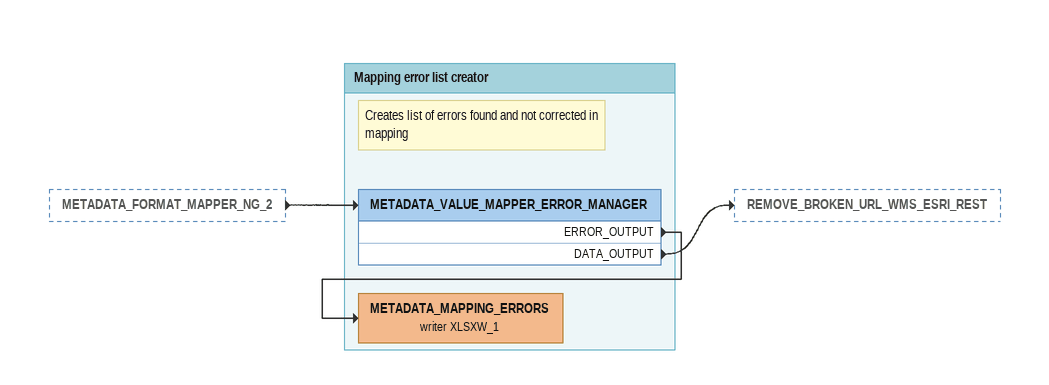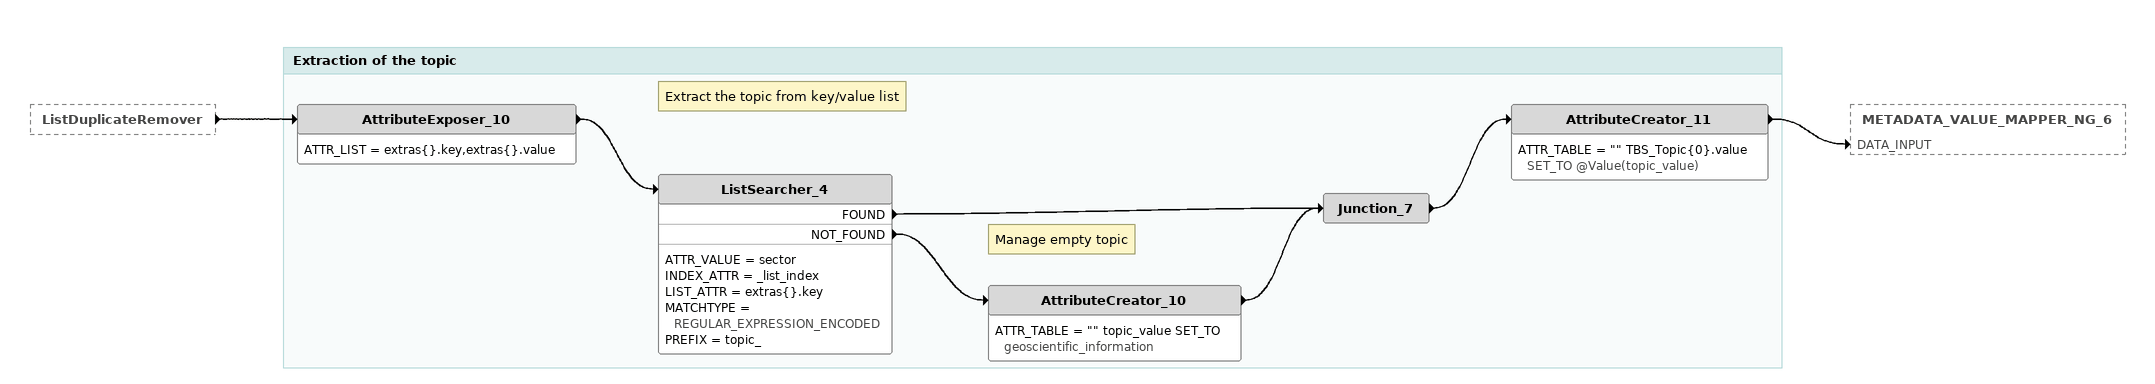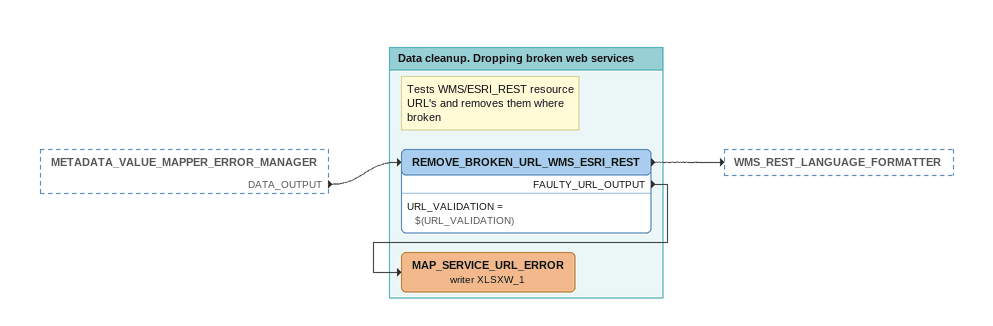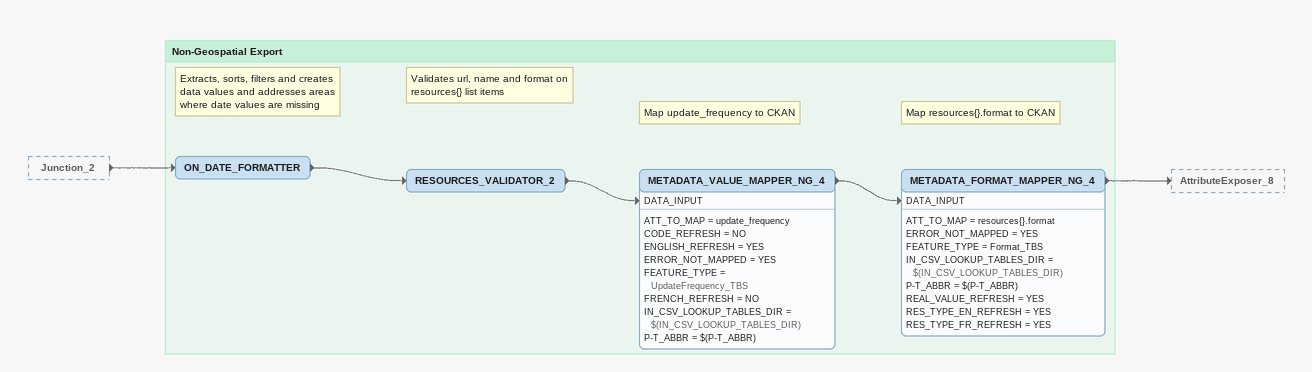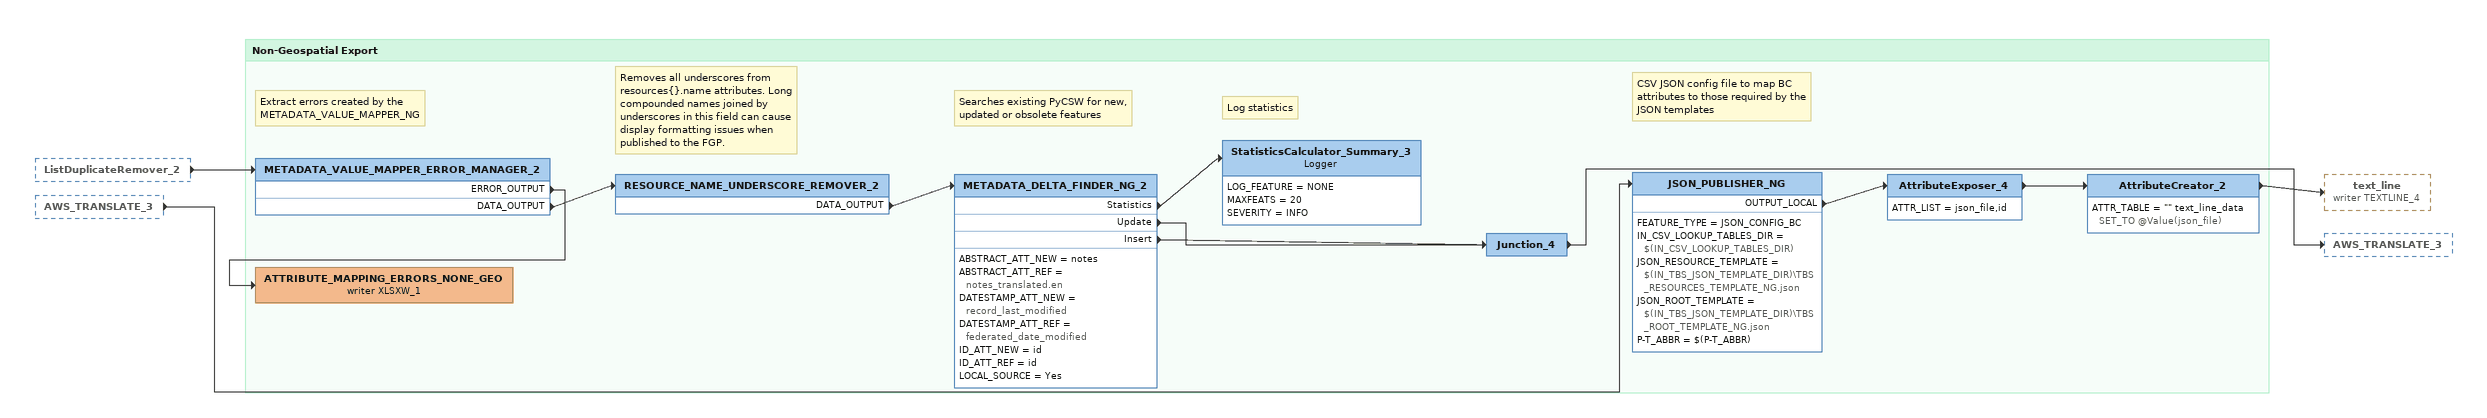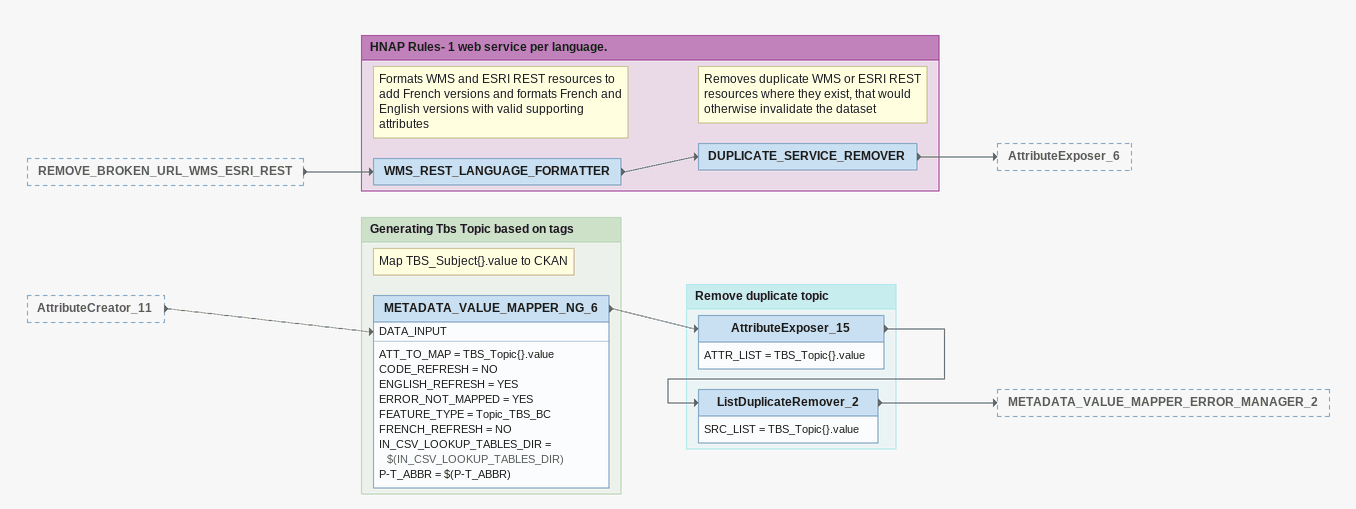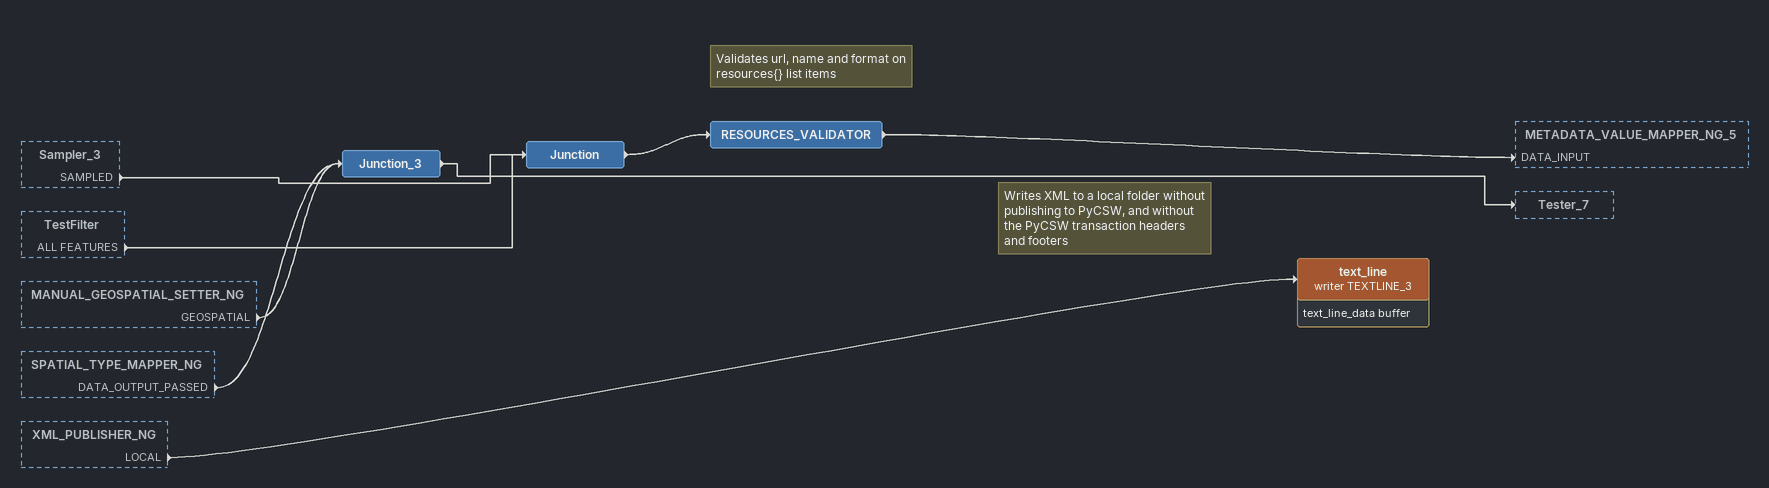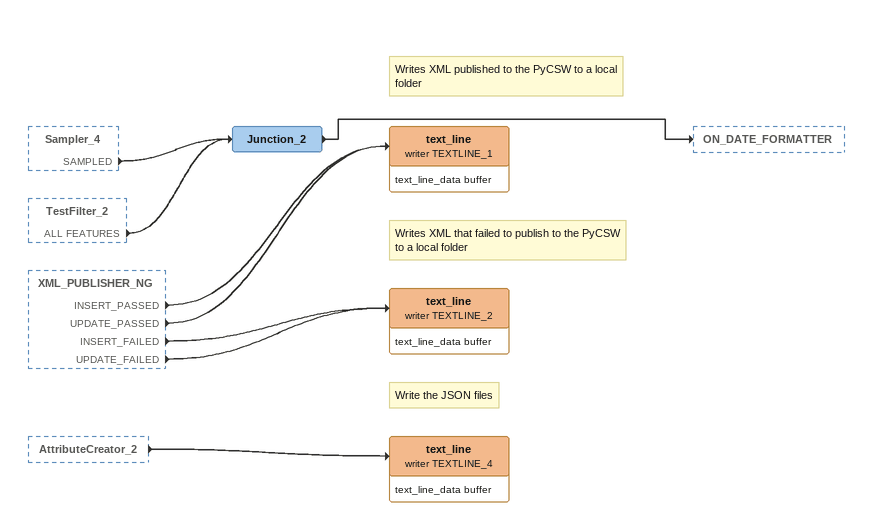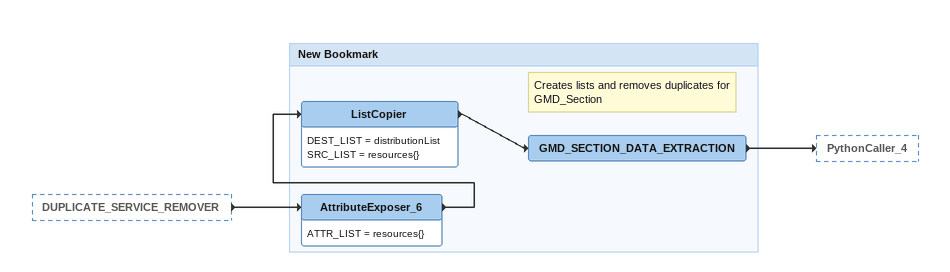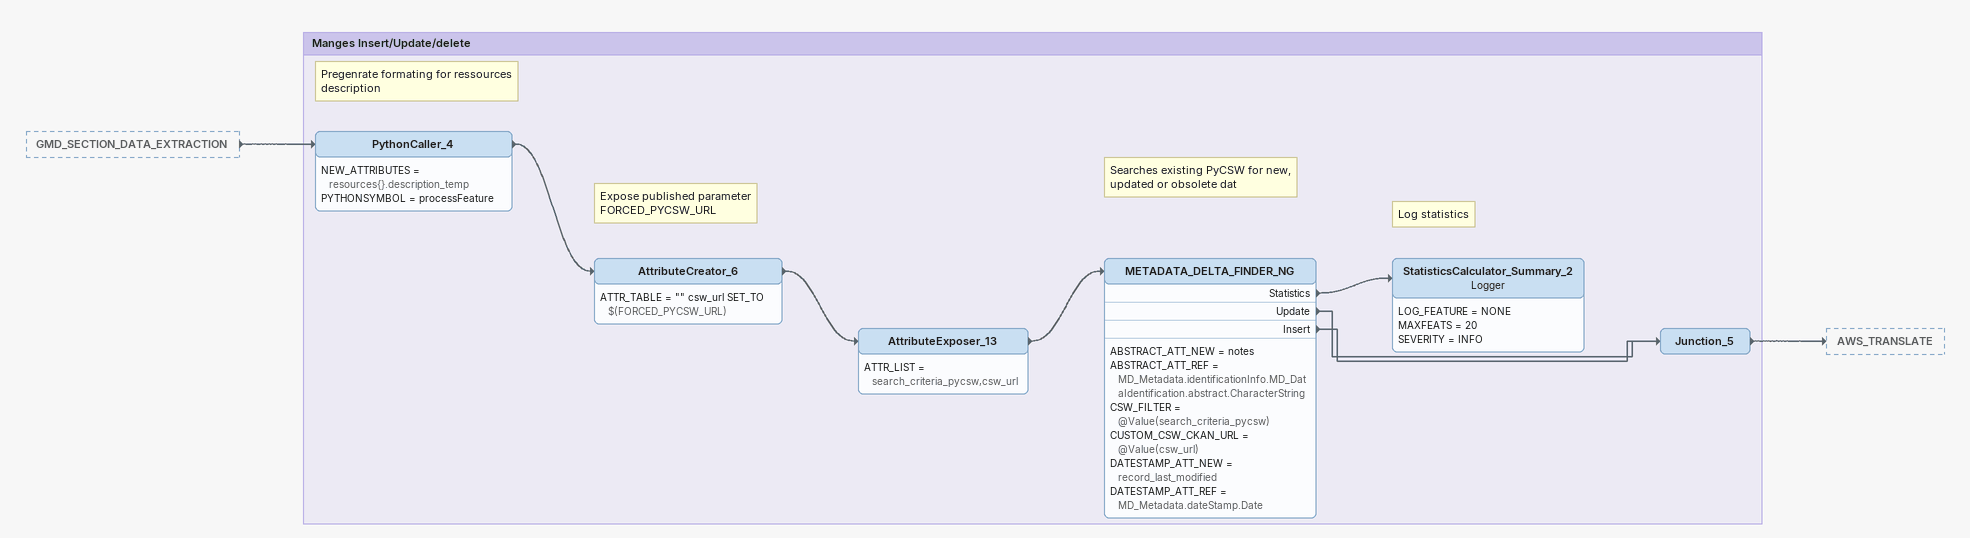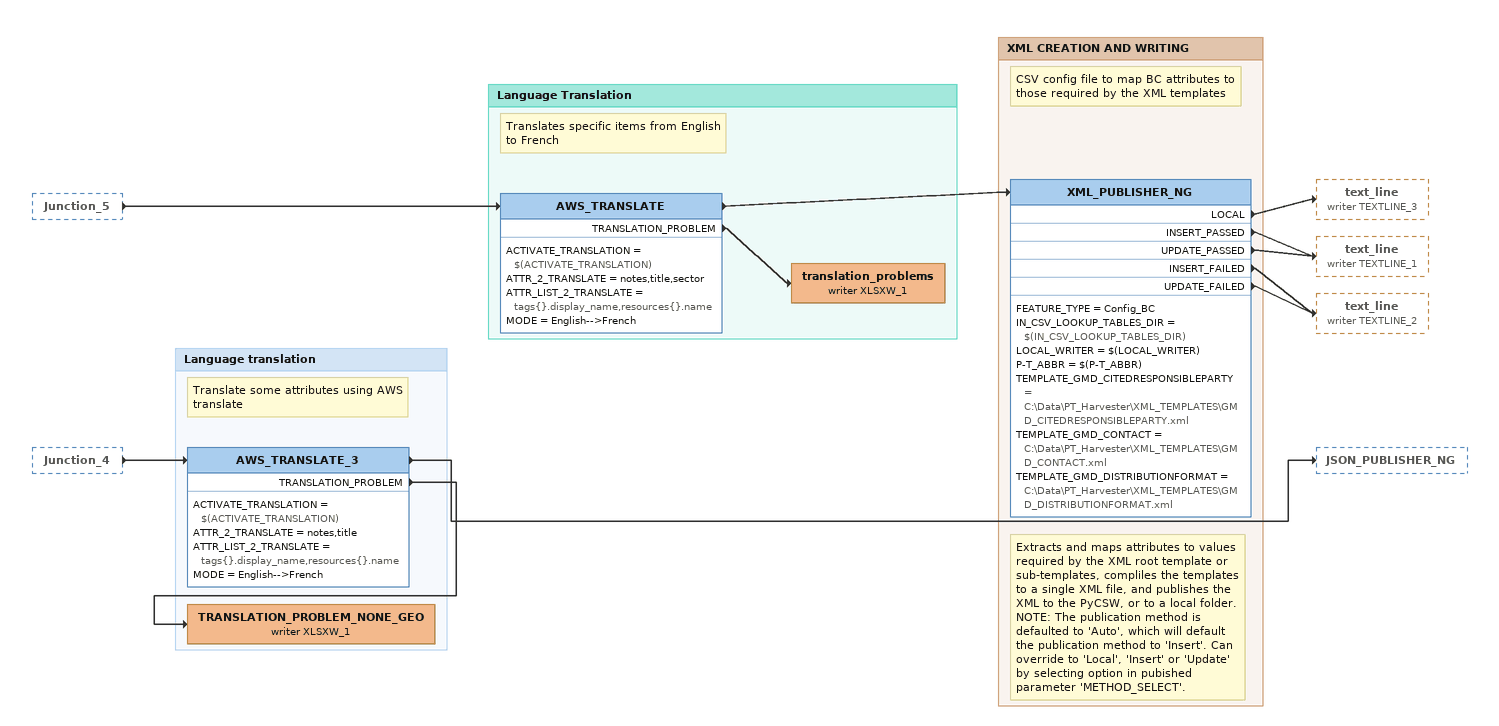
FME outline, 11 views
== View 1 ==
METADATA_FORMAT_MAPPER_NG_2 [outside]
    -> METADATA_VALUE_MAPPER_ERROR_MANAGER

Bookmark: Mapping error list creator
Note: Creates list of errors found and not corrected in mapping
METADATA_VALUE_MAPPER_ERROR_MANAGER
    ERROR_OUTPUT -> METADATA_MAPPING_ERRORS (writer XLSXW_1)
    DATA_OUTPUT -> REMOVE_BROKEN_URL_WMS_ESRI_REST
METADATA_MAPPING_ERRORS (writer XLSXW_1)

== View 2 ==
ListDuplicateRemover [outside]
    -> AttributeExposer_10

Bookmark: Extraction of the topic
AttributeExposer_10
    ATTR_LIST = extras{}.key,extras{}.value
    -> ListSearcher_4
Note: Extract the topic from key/value list
ListSearcher_4
    ATTR_VALUE = sector
    INDEX_ATTR = _list_index
    LIST_ATTR = extras{}.key
    MATCHTYPE = REGULAR_EXPRESSION_ENCODED
    PREFIX = topic_
    FOUND -> Junction_7
    NOT_FOUND -> AttributeCreator_10
Note: Manage empty topic
AttributeCreator_10
    ATTR_TABLE = "" topic_value SET_TO geoscientific_information
    -> Junction_7
Junction_7
    -> AttributeCreator_11
AttributeCreator_11
    ATTR_TABLE = "" TBS_Topic{0}.value SET_TO @Value(topic_value)
    -> METADATA_VALUE_MAPPER_NG_6 [DATA_INPUT]

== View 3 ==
METADATA_VALUE_MAPPER_ERROR_MANAGER [outside]
    DATA_OUTPUT -> REMOVE_BROKEN_URL_WMS_ESRI_REST

Bookmark: Data cleanup. Dropping broken web services
Note: Tests WMS/ESRI_REST resource URL's and removes them where broken
REMOVE_BROKEN_URL_WMS_ESRI_REST
    URL_VALIDATION = $(URL_VALIDATION)
    -> WMS_REST_LANGUAGE_FORMATTER
    FAULTY_URL_OUTPUT -> MAP_SERVICE_URL_ERROR (writer XLSXW_1)
MAP_SERVICE_URL_ERROR (writer XLSXW_1)

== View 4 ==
Junction_2 [outside]
    -> ON_DATE_FORMATTER

Bookmark: Non-Geospatial Export
Note: Extracts, sorts, filters and creates data values and addresses areas where date values are missing
ON_DATE_FORMATTER
    -> RESOURCES_VALIDATOR_2
Note: Validates url, name and format on resources{} list items
RESOURCES_VALIDATOR_2
    -> METADATA_VALUE_MAPPER_NG_4 [DATA_INPUT]
Note: Map update_frequency to CKAN
METADATA_VALUE_MAPPER_NG_4
    ATT_TO_MAP = update_frequency
    CODE_REFRESH = NO
    ENGLISH_REFRESH = YES
    ERROR_NOT_MAPPED = YES
    FEATURE_TYPE = UpdateFrequency_TBS
    FRENCH_REFRESH = NO
    IN_CSV_LOOKUP_TABLES_DIR = $(IN_CSV_LOOKUP_TABLES_DIR)
    P-T_ABBR = $(P-T_ABBR)
    -> METADATA_FORMAT_MAPPER_NG_4 [DATA_INPUT]
Note: Map resources{}.format to CKAN
METADATA_FORMAT_MAPPER_NG_4
    ATT_TO_MAP = resources{}.format
    ERROR_NOT_MAPPED = YES
    FEATURE_TYPE = Format_TBS
    IN_CSV_LOOKUP_TABLES_DIR = $(IN_CSV_LOOKUP_TABLES_DIR)
    P-T_ABBR = $(P-T_ABBR)
    REAL_VALUE_REFRESH = YES
    RES_TYPE_EN_REFRESH = YES
    RES_TYPE_FR_REFRESH = YES
    -> AttributeExposer_8

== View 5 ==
ListDuplicateRemover_2 [outside]
    -> METADATA_VALUE_MAPPER_ERROR_MANAGER_2
AWS_TRANSLATE_3 [outside]
    -> JSON_PUBLISHER_NG

Bookmark: Non-Geospatial Export
Note: Extract errors created by the METADATA_VALUE_MAPPER_NG
METADATA_VALUE_MAPPER_ERROR_MANAGER_2
    ERROR_OUTPUT -> ATTRIBUTE_MAPPING_ERRORS_NONE_GEO (writer XLSXW_1)
    DATA_OUTPUT -> RESOURCE_NAME_UNDERSCORE_REMOVER_2
Note: Removes all underscores from resources{}.name attributes. Long compounded names joined by underscores in this field can cause display formatting issues when published to the FGP.
RESOURCE_NAME_UNDERSCORE_REMOVER_2
    DATA_OUTPUT -> METADATA_DELTA_FINDER_NG_2
Note: Searches existing PyCSW for new, updated or obsolete features
METADATA_DELTA_FINDER_NG_2
    ABSTRACT_ATT_NEW = notes
    ABSTRACT_ATT_REF = notes_translated.en
    DATESTAMP_ATT_NEW = record_last_modified
    DATESTAMP_ATT_REF = federated_date_modified
    ID_ATT_NEW = id
    ID_ATT_REF = id
    LOCAL_SOURCE = Yes
    Statistics -> StatisticsCalculator_Summary_3
    Update -> Junction_4
    Insert -> Junction_4
Note: Log statistics
StatisticsCalculator_Summary_3: Logger
    LOG_FEATURE = NONE
    MAXFEATS = 20
    SEVERITY = INFO
Junction_4
    -> AWS_TRANSLATE_3
Note: CSV JSON config file to map BC attributes to those required by the JSON templates
JSON_PUBLISHER_NG
    FEATURE_TYPE = JSON_CONFIG_BC
    IN_CSV_LOOKUP_TABLES_DIR = $(IN_CSV_LOOKUP_TABLES_DIR)
    JSON_RESOURCE_TEMPLATE = $(IN_TBS_JSON_TEMPLATE_DIR)\TBS_RESOURCES_TEMPLATE_NG.json
    JSON_ROOT_TEMPLATE = $(IN_TBS_JSON_TEMPLATE_DIR)\TBS_ROOT_TEMPLATE_NG.json
    P-T_ABBR = $(P-T_ABBR)
    OUTPUT_LOCAL -> AttributeExposer_4
AttributeExposer_4
    ATTR_LIST = json_file,id
    -> AttributeCreator_2
AttributeCreator_2
    ATTR_TABLE = "" text_line_data SET_TO @Value(json_file)
    -> text_line (writer TEXTLINE_4)
ATTRIBUTE_MAPPING_ERRORS_NONE_GEO (writer XLSXW_1)

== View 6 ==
REMOVE_BROKEN_URL_WMS_ESRI_REST [outside]
    -> WMS_REST_LANGUAGE_FORMATTER
AttributeCreator_11 [outside]
    -> METADATA_VALUE_MAPPER_NG_6 [DATA_INPUT]

Bookmark: HNAP Rules- 1 web service per language.
Note: Formats WMS and ESRI REST resources to add French versions and formats French and English versions with valid supporting attributes
WMS_REST_LANGUAGE_FORMATTER
    -> DUPLICATE_SERVICE_REMOVER
Note: Removes duplicate WMS or ESRI REST resources where they exist, that would otherwise invalidate the dataset
DUPLICATE_SERVICE_REMOVER
    -> AttributeExposer_6

Bookmark: Generating Tbs Topic based on tags
Note: Map TBS_Subject{}.value to CKAN
METADATA_VALUE_MAPPER_NG_6
    ATT_TO_MAP = TBS_Topic{}.value
    CODE_REFRESH = NO
    ENGLISH_REFRESH = YES
    ERROR_NOT_MAPPED = YES
    FEATURE_TYPE = Topic_TBS_BC
    FRENCH_REFRESH = NO
    IN_CSV_LOOKUP_TABLES_DIR = $(IN_CSV_LOOKUP_TABLES_DIR)
    P-T_ABBR = $(P-T_ABBR)
    -> AttributeExposer_15

Bookmark: Remove duplicate topic
AttributeExposer_15
    ATTR_LIST = TBS_Topic{}.value
    -> ListDuplicateRemover_2
ListDuplicateRemover_2
    SRC_LIST = TBS_Topic{}.value
    -> METADATA_VALUE_MAPPER_ERROR_MANAGER_2

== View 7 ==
Sampler_3 [outside]
    SAMPLED -> Junction
TestFilter [outside]
    ALL FEATURES -> Junction
MANUAL_GEOSPATIAL_SETTER_NG [outside]
    GEOSPATIAL -> Junction_3
SPATIAL_TYPE_MAPPER_NG [outside]
    DATA_OUTPUT_PASSED -> Junction_3
XML_PUBLISHER_NG [outside]
    LOCAL -> text_line (writer TEXTLINE_3)
Junction_3
    -> Tester_7
Junction
    -> RESOURCES_VALIDATOR
Note: Validates url, name and format on resources{} list items
RESOURCES_VALIDATOR
    -> METADATA_VALUE_MAPPER_NG_5 [DATA_INPUT]
Note: Writes XML to a local folder without publishing to PyCSW, and without the PyCSW transaction headers and footers
text_line (writer TEXTLINE_3)
    attributes: text_line_data buffer

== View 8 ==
Sampler_4 [outside]
    SAMPLED -> Junction_2
TestFilter_2 [outside]
    ALL FEATURES -> Junction_2
XML_PUBLISHER_NG [outside]
    INSERT_PASSED -> text_line (writer TEXTLINE_1)
    UPDATE_PASSED -> text_line (writer TEXTLINE_1)
    INSERT_FAILED -> text_line (writer TEXTLINE_2)
    UPDATE_FAILED -> text_line (writer TEXTLINE_2)
AttributeCreator_2 [outside]
    -> text_line (writer TEXTLINE_4)
Note: Writes XML published to the PyCSW to a local folder
text_line (writer TEXTLINE_1)
    attributes: text_line_data buffer
Note: Writes XML that failed to publish to the PyCSW to a local folder
text_line (writer TEXTLINE_2)
    attributes: text_line_data buffer
Junction_2
    -> ON_DATE_FORMATTER
Note: Write the JSON files
text_line (writer TEXTLINE_4)
    attributes: text_line_data buffer

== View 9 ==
DUPLICATE_SERVICE_REMOVER [outside]
    -> AttributeExposer_6

Bookmark: New Bookmark
AttributeExposer_6
    ATTR_LIST = resources{}
    -> ListCopier
ListCopier
    DEST_LIST = distributionList
    SRC_LIST = resources{}
    -> GMD_SECTION_DATA_EXTRACTION
Note: Creates lists and removes duplicates for GMD_Section
GMD_SECTION_DATA_EXTRACTION
    -> PythonCaller_4

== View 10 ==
GMD_SECTION_DATA_EXTRACTION [outside]
    -> PythonCaller_4

Bookmark: Manges Insert/Update/delete
Note: Pregenrate formating for ressources description
PythonCaller_4
    NEW_ATTRIBUTES = resources{}.description_temp
    PYTHONSYMBOL = processFeature
    -> AttributeCreator_6
Note: Expose published parameter FORCED_PYCSW_URL
AttributeCreator_6
    ATTR_TABLE = "" csw_url SET_TO $(FORCED_PYCSW_URL)
    -> AttributeExposer_13
AttributeExposer_13
    ATTR_LIST = search_criteria_pycsw,csw_url
    -> METADATA_DELTA_FINDER_NG
Note: Searches existing PyCSW for new, updated or obsolete dat
METADATA_DELTA_FINDER_NG
    ABSTRACT_ATT_NEW = notes
    ABSTRACT_ATT_REF = MD_Metadata.identificationInfo.MD_DataIdentification.abstract.CharacterString
    CSW_FILTER = @Value(search_criteria_pycsw)
    CUSTOM_CSW_CKAN_URL = @Value(csw_url)
    DATESTAMP_ATT_NEW = record_last_modified
    DATESTAMP_ATT_REF = MD_Metadata.dateStamp.Date
    Statistics -> StatisticsCalculator_Summary_2
    Update -> Junction_5
    Insert -> Junction_5
Note: Log statistics
StatisticsCalculator_Summary_2: Logger
    LOG_FEATURE = NONE
    MAXFEATS = 20
    SEVERITY = INFO
Junction_5
    -> AWS_TRANSLATE

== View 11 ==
Junction_5 [outside]
    -> AWS_TRANSLATE
Junction_4 [outside]
    -> AWS_TRANSLATE_3

Bookmark: Language Translation
Note: Translates specific items from English to French
AWS_TRANSLATE
    ACTIVATE_TRANSLATION = $(ACTIVATE_TRANSLATION)
    ATTR_2_TRANSLATE = notes,title,sector
    ATTR_LIST_2_TRANSLATE = tags{}.display_name,resources{}.name
    MODE = English-->French
    -> XML_PUBLISHER_NG
    TRANSLATION_PROBLEM -> translation_problems (writer XLSXW_1)
translation_problems (writer XLSXW_1)

Bookmark: XML CREATION AND WRITING
Note: Extracts and maps attributes to values required by the XML root template or sub-templates, compliles the templates to a single XML file, and publishes the XML to the PyCSW, or to a local folder. / NOTE: The publication method is defaulted to 'Auto', which will default the publication method to 'Insert'. Can override to 'Local', 'Insert' or 'Update' by selecting option in pubished parameter 'METHOD_SELECT'.
Note: CSV config file to map BC attributes to those required by the XML templates
XML_PUBLISHER_NG
    FEATURE_TYPE = Config_BC
    IN_CSV_LOOKUP_TABLES_DIR = $(IN_CSV_LOOKUP_TABLES_DIR)
    LOCAL_WRITER = $(LOCAL_WRITER)
    P-T_ABBR = $(P-T_ABBR)
    TEMPLATE_GMD_CITEDRESPONSIBLEPARTY = C:\Data\PT_Harvester\XML_TEMPLATES\GMD_CITEDRESPONSIBLEPARTY.xml
    TEMPLATE_GMD_CONTACT = C:\Data\PT_Harvester\XML_TEMPLATES\GMD_CONTACT.xml
    TEMPLATE_GMD_DISTRIBUTIONFORMAT = C:\Data\PT_Harvester\XML_TEMPLATES\GMD_DISTRIBUTIONFORMAT.xml
    LOCAL -> text_line (writer TEXTLINE_3)
    INSERT_PASSED -> text_line (writer TEXTLINE_1)
    UPDATE_PASSED -> text_line (writer TEXTLINE_1)
    INSERT_FAILED -> text_line (writer TEXTLINE_2)
    UPDATE_FAILED -> text_line (writer TEXTLINE_2)

Bookmark: Language translation
Note: Translate some attributes using AWS translate
AWS_TRANSLATE_3
    ACTIVATE_TRANSLATION = $(ACTIVATE_TRANSLATION)
    ATTR_2_TRANSLATE = notes,title
    ATTR_LIST_2_TRANSLATE = tags{}.display_name,resources{}.name
    MODE = English-->French
    -> JSON_PUBLISHER_NG
    TRANSLATION_PROBLEM -> TRANSLATION_PROBLEM_NONE_GEO (writer XLSXW_1)
TRANSLATION_PROBLEM_NONE_GEO (writer XLSXW_1)
